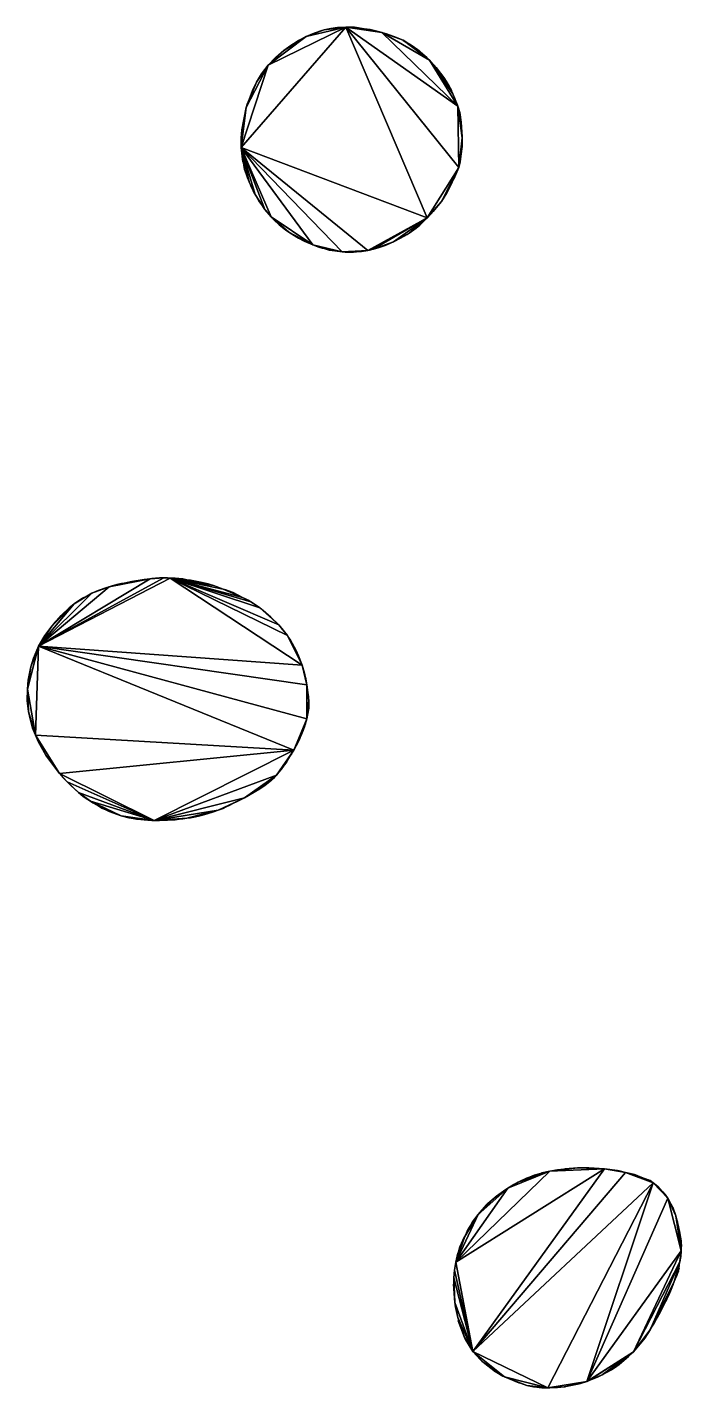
# Model space of a CAD drawing. Extents: x -81 to 87, y -75 to 76.
# Drawn here: x -81.2 to -14.9, y -74.7 to 63.1 of the extents above; entities that cross this region are included whole.
import ezdxf

# ---------------------------------------------------------------- set-up
doc = ezdxf.new("R2010")
doc.units = 0

msp = doc.modelspace()

# ---------------------------------------------------------------- linework, layer by layer
for points in [[(-48.93, 63.13, 130), (-56.81, 59.27, 130), (-59.53, 50.95, 130)], [(-40.71, 43.8, 130), (-48.93, 63.13, 130), (-59.53, 50.95, 130)], [(-48.93, 63.13, 130), (-52.94, 62.18, 130), (-56.81, 59.27, 130)], [(-52.94, 62.18, 130), (-55.22, 60.77, 130), (-56.81, 59.27, 130)], [(-52.94, 62.18, 130), (-54.24, 61.46, 130), (-55.22, 60.77, 130)], [(-52.94, 62.18, 130), (-53.72, 61.78, 130), (-54.24, 61.46, 130)], [(-48.93, 63.13, 130), (-51.12, 62.86, 130), (-52.94, 62.18, 130)], [(-51.12, 62.86, 130), (-52.15, 62.54, 130), (-52.94, 62.18, 130)], [(-52.15, 62.54, 130), (-52.53, 62.37, 130), (-52.94, 62.18, 130)], [(-51.12, 62.86, 130), (-51.35, 62.8, 130), (-52.15, 62.54, 130)], [(-48.93, 63.13, 130), (-49.79, 63.09, 130), (-51.12, 62.86, 130)], [(-49.79, 63.09, 130), (-50.47, 63, 130), (-51.12, 62.86, 130)], [(-48.93, 63.13, 130), (-49.74, 63.09, 130), (-49.79, 63.09, 130)], [(-48.11, 63.12, 130), (-48.26, 63.13, 130), (-48.93, 63.13, 130)], [(-45.29, 62.6, 130), (-48.11, 63.12, 130), (-48.93, 63.13, 130)], [(-37.59, 55.13, 130), (-45.29, 62.6, 130), (-48.93, 63.13, 130)], [(-37.5, 48.91, 130), (-37.59, 55.13, 130), (-48.93, 63.13, 130)], [(-40.71, 43.8, 130), (-37.5, 48.91, 130), (-48.93, 63.13, 130)], [(-47.09, 62.97, 130), (-48.04, 63.13, 130), (-48.11, 63.12, 130)], [(-45.29, 62.6, 130), (-47.09, 62.97, 130), (-48.11, 63.12, 130)], [(-45.29, 62.6, 130), (-46.47, 62.89, 130), (-47.09, 62.97, 130)], [(-45.29, 62.6, 130), (-45.65, 62.7, 130), (-46.47, 62.89, 130)], [(-44.54, 62.35, 130), (-44.81, 62.46, 130), (-45.29, 62.6, 130)], [(-43.13, 61.8, 130), (-44.54, 62.35, 130), (-45.29, 62.6, 130)], [(-40.47, 59.79, 130), (-43.13, 61.8, 130), (-45.29, 62.6, 130)], [(-37.59, 55.13, 130), (-40.47, 59.79, 130), (-45.29, 62.6, 130)], [(-43.13, 61.8, 130), (-43.97, 62.15, 130), (-44.54, 62.35, 130)], [(-55.22, 60.77, 130), (-56.03, 60.07, 130), (-56.81, 59.27, 130)], [(-55.22, 60.77, 130), (-55.28, 60.72, 130), (-56.03, 60.07, 130)], [(-54.24, 61.46, 130), (-54.5, 61.28, 130), (-55.22, 60.77, 130)], [(-41.63, 60.83, 130), (-43.12, 61.79, 130), (-43.13, 61.8, 130)], [(-40.47, 59.79, 130), (-41.63, 60.83, 130), (-43.13, 61.8, 130)], [(-41.63, 60.83, 130), (-42.31, 61.32, 130), (-43.12, 61.79, 130)], [(-40.88, 60.21, 130), (-41.5, 60.74, 130), (-41.63, 60.83, 130)], [(-40.47, 59.79, 130), (-40.88, 60.21, 130), (-41.63, 60.83, 130)], [(-40.88, 60.21, 130), (-41.44, 60.7, 130), (-41.5, 60.74, 130)], [(-56.03, 60.07, 130), (-56.05, 60.05, 130), (-56.81, 59.27, 130)], [(-40.73, 60.06, 130), (-40.76, 60.1, 130), (-40.88, 60.21, 130)], [(-40.47, 59.79, 130), (-40.73, 60.06, 130), (-40.88, 60.21, 130)], [(-40.47, 59.79, 130), (-40.63, 59.96, 130), (-40.73, 60.06, 130)], [(-39.78, 59.05, 130), (-39.99, 59.3, 130), (-40.47, 59.79, 130)], [(-39, 58.02, 130), (-39.78, 59.05, 130), (-40.47, 59.79, 130)], [(-38.51, 57.22, 130), (-39, 58.02, 130), (-40.47, 59.79, 130)], [(-38.09, 56.39, 130), (-38.51, 57.22, 130), (-40.47, 59.79, 130)], [(-37.59, 55.13, 130), (-38.09, 56.39, 130), (-40.47, 59.79, 130)], [(-56.81, 59.27, 130), (-59.02, 54.99, 130), (-59.53, 50.95, 130)], [(-56.81, 59.27, 130), (-58, 57.55, 130), (-59.02, 54.99, 130)], [(-56.81, 59.27, 130), (-57.49, 58.39, 130), (-58, 57.55, 130)], [(-57.49, 58.39, 130), (-57.58, 58.25, 130), (-58, 57.55, 130)], [(-56.81, 59.27, 130), (-56.91, 59.16, 130), (-57.49, 58.39, 130)], [(-39, 58.02, 130), (-39.23, 58.35, 130), (-39.78, 59.05, 130)], [(-38.61, 57.4, 130), (-38.66, 57.49, 130), (-39, 58.02, 130)], [(-38.51, 57.22, 130), (-38.61, 57.4, 130), (-39, 58.02, 130)], [(-58, 57.55, 130), (-58.92, 55.34, 130), (-59.02, 54.99, 130)], [(-58, 57.55, 130), (-58.36, 56.84, 130), (-58.92, 55.34, 130)], [(-38.24, 56.74, 130), (-38.31, 56.89, 130), (-38.51, 57.22, 130)], [(-38.09, 56.39, 130), (-38.24, 56.74, 130), (-38.51, 57.22, 130)], [(-58.92, 55.34, 130), (-58.98, 55.13, 130), (-59.02, 54.99, 130)], [(-37.63, 55.24, 130), (-37.85, 55.88, 130), (-38.09, 56.39, 130)], [(-37.59, 55.13, 130), (-37.63, 55.24, 130), (-38.09, 56.39, 130)], [(-59.02, 54.99, 130), (-59.47, 52.73, 130), (-59.55, 51.88, 130)], [(-59.02, 54.99, 130), (-59.55, 51.88, 130), (-59.53, 50.95, 130)], [(-59.02, 54.99, 130), (-59.32, 53.61, 130), (-59.47, 52.73, 130)], [(-37.4, 54.48, 130), (-37.58, 55.09, 130), (-37.59, 55.13, 130)], [(-37.24, 53.52, 130), (-37.4, 54.48, 130), (-37.59, 55.13, 130)], [(-37.13, 51.92, 130), (-37.24, 53.52, 130), (-37.59, 55.13, 130)], [(-37.5, 48.91, 130), (-37.13, 51.92, 130), (-37.59, 55.13, 130)], [(-37.24, 53.52, 130), (-37.29, 53.85, 130), (-37.4, 54.48, 130)], [(-59.47, 52.73, 130), (-59.48, 52.59, 130), (-59.55, 51.88, 130)], [(-37.14, 52.01, 130), (-37.2, 53.26, 130), (-37.24, 53.52, 130)], [(-37.13, 51.92, 130), (-37.14, 52.01, 130), (-37.24, 53.52, 130)], [(-59.55, 51.88, 130), (-59.55, 51.16, 130), (-59.54, 51.11, 130)], [(-59.55, 51.88, 130), (-59.54, 51.11, 130), (-59.53, 50.95, 130)], [(-37.5, 48.91, 130), (-37.28, 50.05, 130), (-37.13, 51.92, 130)], [(-37.28, 50.05, 130), (-37.16, 51.04, 130), (-37.13, 51.92, 130)], [(-37.28, 50.05, 130), (-37.2, 50.52, 130), (-37.16, 51.04, 130)], [(-37.16, 51.04, 130), (-37.14, 51.26, 130), (-37.13, 51.92, 130)], [(-37.13, 51.92, 130), (-37.13, 51.93, 130), (-37.14, 52.01, 130)], [(-59.53, 50.95, 130), (-59.5, 50.31, 130), (-59.38, 49.5, 130)], [(-59.53, 50.95, 130), (-59.38, 49.5, 130), (-59.19, 48.7, 130)], [(-59.53, 50.95, 130), (-59.19, 48.7, 130), (-58.74, 47.45, 130)], [(-59.53, 50.95, 130), (-58.74, 47.45, 130), (-58.12, 46.17, 130)], [(-59.53, 50.95, 130), (-58.12, 46.17, 130), (-57.15, 44.67, 130)], [(-59.53, 50.95, 130), (-57.15, 44.67, 130), (-56.51, 43.93, 130)], [(-46.71, 40.52, 130), (-40.71, 43.8, 130), (-59.53, 50.95, 130)], [(-59.53, 50.95, 130), (-56.51, 43.93, 130), (-52.29, 41.07, 130)], [(-49.29, 40.36, 130), (-46.71, 40.52, 130), (-59.53, 50.95, 130)], [(-59.53, 50.95, 130), (-52.29, 41.07, 130), (-49.29, 40.36, 130)], [(-37.5, 48.91, 130), (-37.36, 49.5, 130), (-37.28, 50.05, 130)], [(-37.36, 49.5, 130), (-37.31, 49.79, 130), (-37.28, 50.05, 130)], [(-59.19, 48.7, 130), (-58.94, 47.89, 130), (-58.74, 47.45, 130)], [(-40.71, 43.8, 130), (-39.25, 45.48, 130), (-37.5, 48.91, 130)], [(-39.25, 45.48, 130), (-38.69, 46.35, 130), (-37.5, 48.91, 130)], [(-38.69, 46.35, 130), (-38.33, 47.07, 130), (-37.5, 48.91, 130)], [(-38.33, 47.07, 130), (-37.99, 47.72, 130), (-37.5, 48.91, 130)], [(-37.99, 47.72, 130), (-37.91, 47.89, 130), (-37.5, 48.91, 130)], [(-37.5, 48.91, 130), (-37.39, 49.36, 130), (-37.36, 49.5, 130)], [(-58.74, 47.45, 130), (-58.6, 47.1, 130), (-58.18, 46.26, 130)], [(-58.74, 47.45, 130), (-58.18, 46.26, 130), (-58.12, 46.17, 130)], [(-38.69, 46.35, 130), (-38.66, 46.4, 130), (-38.33, 47.07, 130)], [(-58.12, 46.17, 130), (-57.7, 45.45, 130), (-57.21, 44.76, 130)], [(-58.12, 46.17, 130), (-57.21, 44.76, 130), (-57.15, 44.67, 130)], [(-39.25, 45.48, 130), (-38.81, 46.14, 130), (-38.69, 46.35, 130)], [(-57.15, 44.67, 130), (-57.12, 44.64, 130), (-57.04, 44.55, 130)], [(-57.15, 44.67, 130), (-57.04, 44.55, 130), (-56.51, 43.93, 130)], [(-57.04, 44.55, 130), (-56.71, 44.14, 130), (-56.51, 43.93, 130)], [(-40.71, 43.8, 130), (-40.08, 44.45, 130), (-39.25, 45.48, 130)], [(-40.71, 43.8, 130), (-40.3, 44.21, 130), (-40.08, 44.45, 130)], [(-40.08, 44.45, 130), (-39.61, 45.02, 130), (-39.25, 45.48, 130)], [(-56.51, 43.93, 130), (-56.19, 43.57, 130), (-55.69, 43.11, 130)], [(-56.51, 43.93, 130), (-55.69, 43.11, 130), (-54.7, 42.35, 130)], [(-56.51, 43.93, 130), (-54.7, 42.35, 130), (-52.29, 41.07, 130)], [(-55.69, 43.11, 130), (-55.01, 42.56, 130), (-54.7, 42.35, 130)], [(-46.71, 40.52, 130), (-46.17, 40.63, 130), (-40.71, 43.8, 130)], [(-46.17, 40.63, 130), (-44.09, 41.39, 130), (-40.71, 43.8, 130)], [(-44.09, 41.39, 130), (-42.52, 42.25, 130), (-40.71, 43.8, 130)], [(-42.52, 42.25, 130), (-41.45, 43.07, 130), (-40.71, 43.8, 130)], [(-42.52, 42.25, 130), (-41.82, 42.77, 130), (-41.45, 43.07, 130)], [(-41.45, 43.07, 130), (-41.05, 43.43, 130), (-40.71, 43.8, 130)], [(-54.7, 42.35, 130), (-53.91, 41.85, 130), (-53.74, 41.75, 130)], [(-54.7, 42.35, 130), (-53.74, 41.75, 130), (-52.29, 41.07, 130)], [(-53.74, 41.75, 130), (-53.16, 41.44, 130), (-52.29, 41.07, 130)], [(-46.17, 40.63, 130), (-45.65, 40.79, 130), (-44.09, 41.39, 130)], [(-45.65, 40.79, 130), (-44.96, 41.01, 130), (-44.09, 41.39, 130)], [(-44.96, 41.01, 130), (-44.33, 41.28, 130), (-44.09, 41.39, 130)], [(-44.09, 41.39, 130), (-42.73, 42.13, 130), (-42.52, 42.25, 130)], [(-44.09, 41.39, 130), (-43.38, 41.75, 130), (-42.73, 42.13, 130)], [(-42.73, 42.13, 130), (-42.63, 42.19, 130), (-42.52, 42.25, 130)], [(-52.29, 41.07, 130), (-51.68, 40.85, 130), (-51.34, 40.75, 130)], [(-52.29, 41.07, 130), (-51.34, 40.75, 130), (-51.14, 40.7, 130)], [(-52.29, 41.07, 130), (-51.14, 40.7, 130), (-50.05, 40.46, 130)], [(-52.29, 41.07, 130), (-50.05, 40.46, 130), (-49.29, 40.36, 130)], [(-51.14, 40.7, 130), (-50.61, 40.55, 130), (-50.05, 40.46, 130)], [(-50.05, 40.46, 130), (-49.8, 40.42, 130), (-49.29, 40.36, 130)], [(-49.29, 40.36, 130), (-48.17, 40.33, 130), (-46.71, 40.52, 130)], [(-49.29, 40.36, 130), (-48.99, 40.34, 130), (-48.17, 40.33, 130)], [(-48.17, 40.33, 130), (-47.87, 40.37, 130), (-46.71, 40.52, 130)], [(-47.87, 40.37, 130), (-47.36, 40.39, 130), (-46.71, 40.52, 130)], [(-46.71, 40.52, 130), (-46.55, 40.54, 130), (-46.17, 40.63, 130)], [(-46.55, 40.54, 130), (-46.46, 40.56, 130), (-46.17, 40.63, 130)], [(-46.17, 40.63, 130), (-45.89, 40.7, 130), (-45.65, 40.79, 130)], [(-67.37, 7.32, 130), (-68.75, 7.24, 130), (-80.09, 0.41, 130)], [(-66.72, 7.31, 130), (-67.37, 7.32, 130), (-80.09, 0.41, 130)], [(-66.72, 7.31, 130), (-80.09, 0.41, 130), (-53.36, -1.5, 130)], [(-68.75, 7.24, 130), (-72.9, 6.43, 130), (-80.09, 0.41, 130)], [(-68.75, 7.24, 130), (-71.41, 6.8, 130), (-72.9, 6.43, 130)], [(-68.75, 7.24, 130), (-69.36, 7.17, 130), (-71.41, 6.8, 130)], [(-69.36, 7.17, 130), (-70.63, 6.97, 130), (-71.41, 6.8, 130)], [(-67.8, 7.32, 130), (-68.22, 7.29, 130), (-68.75, 7.24, 130)], [(-67.37, 7.32, 130), (-67.8, 7.32, 130), (-68.75, 7.24, 130)], [(-68.22, 7.29, 130), (-68.58, 7.26, 130), (-68.75, 7.24, 130)], [(-66.72, 7.31, 130), (-67.02, 7.34, 130), (-67.37, 7.32, 130)], [(-65.45, 7.24, 130), (-66.23, 7.31, 130), (-66.72, 7.31, 130)], [(-65.03, 7.15, 130), (-65.45, 7.24, 130), (-66.72, 7.31, 130)], [(-63.66, 6.9, 130), (-65.03, 7.15, 130), (-66.72, 7.31, 130)], [(-66.72, 7.31, 130), (-53.36, -1.5, 130), (-54.85, 1.48, 130)], [(-66.72, 7.31, 130), (-54.85, 1.48, 130), (-55.74, 2.56, 130)], [(-62.36, 6.55, 130), (-63.66, 6.9, 130), (-66.72, 7.31, 130)], [(-61.35, 6.2, 130), (-62.36, 6.55, 130), (-66.72, 7.31, 130)], [(-66.72, 7.31, 130), (-55.74, 2.56, 130), (-57.65, 4.3, 130)], [(-66.72, 7.31, 130), (-57.65, 4.3, 130), (-58.57, 4.9, 130)], [(-59.41, 5.35, 130), (-61.35, 6.2, 130), (-66.72, 7.31, 130)], [(-58.57, 4.9, 130), (-59.41, 5.35, 130), (-66.72, 7.31, 130)], [(-63.66, 6.9, 130), (-64.67, 7.11, 130), (-65.03, 7.15, 130)], [(-62.77, 6.71, 130), (-62.88, 6.73, 130), (-63.66, 6.9, 130)], [(-62.36, 6.55, 130), (-62.77, 6.71, 130), (-63.66, 6.9, 130)], [(-72.9, 6.43, 130), (-74.66, 5.77, 130), (-80.09, 0.41, 130)], [(-74.66, 5.77, 130), (-76.47, 4.69, 130), (-80.09, 0.41, 130)], [(-74.66, 5.77, 130), (-75.19, 5.48, 130), (-76.47, 4.69, 130)], [(-74.66, 5.77, 130), (-74.83, 5.68, 130), (-75.19, 5.48, 130)], [(-72.9, 6.43, 130), (-74.04, 6.04, 130), (-74.66, 5.77, 130)], [(-74.04, 6.04, 130), (-74.48, 5.85, 130), (-74.66, 5.77, 130)], [(-72.9, 6.43, 130), (-73.26, 6.32, 130), (-74.04, 6.04, 130)], [(-71.41, 6.8, 130), (-72.13, 6.65, 130), (-72.9, 6.43, 130)], [(-72.13, 6.65, 130), (-72.72, 6.49, 130), (-72.9, 6.43, 130)], [(-71.41, 6.8, 130), (-71.67, 6.76, 130), (-72.13, 6.65, 130)], [(-60.36, 5.85, 130), (-61.08, 6.11, 130), (-61.35, 6.2, 130)], [(-59.41, 5.35, 130), (-60.36, 5.85, 130), (-61.35, 6.2, 130)], [(-76.47, 4.69, 130), (-78.74, 2.44, 130), (-80.09, 0.41, 130)], [(-76.47, 4.69, 130), (-77.77, 3.53, 130), (-78.74, 2.44, 130)], [(-76.47, 4.69, 130), (-76.96, 4.3, 130), (-77.77, 3.53, 130)], [(-75.19, 5.48, 130), (-75.61, 5.26, 130), (-76.47, 4.69, 130)], [(-75.61, 5.26, 130), (-75.96, 5.05, 130), (-76.47, 4.69, 130)], [(-58.57, 4.9, 130), (-59.05, 5.18, 130), (-59.41, 5.35, 130)], [(-58.57, 4.9, 130), (-58.84, 5.07, 130), (-59.05, 5.18, 130)], [(-57.65, 4.3, 130), (-58.08, 4.61, 130), (-58.57, 4.9, 130)], [(-57.65, 4.3, 130), (-57.77, 4.4, 130), (-58.08, 4.61, 130)], [(-55.74, 2.56, 130), (-57.3, 4.02, 130), (-57.65, 4.3, 130)], [(-77.77, 3.53, 130), (-78.46, 2.8, 130), (-78.74, 2.44, 130)], [(-55.74, 2.56, 130), (-56.52, 3.34, 130), (-57.3, 4.02, 130)], [(-78.74, 2.44, 130), (-79.43, 1.49, 130), (-80.09, 0.41, 130)], [(-79.43, 1.49, 130), (-79.67, 1.14, 130), (-80.09, 0.41, 130)], [(-78.74, 2.44, 130), (-79.12, 1.94, 130), (-79.43, 1.49, 130)], [(-54.85, 1.48, 130), (-55.35, 2.09, 130), (-55.74, 2.56, 130)], [(-54.85, 1.48, 130), (-54.99, 1.68, 130), (-55.35, 2.09, 130)], [(-53.36, -1.5, 130), (-54.62, 1.17, 130), (-54.85, 1.48, 130)], [(-80.09, 0.41, 130), (-80.86, -1.68, 130), (-81.18, -3.94, 130)], [(-80.09, 0.41, 130), (-81.18, -3.94, 130), (-80.39, -8.61, 130)], [(-80.09, 0.41, 130), (-80.59, -0.82, 130), (-80.86, -1.68, 130)], [(-80.09, 0.41, 130), (-80.43, -0.39, 130), (-80.59, -0.82, 130)], [(-80.09, 0.41, 130), (-80.39, -8.61, 130), (-54.21, -10.11, 130)], [(-80.09, 0.41, 130), (-54.21, -10.11, 130), (-52.89, -6.95, 130)], [(-80.09, 0.41, 130), (-52.89, -6.95, 130), (-52.89, -3.52, 130)], [(-80.09, 0.41, 130), (-52.89, -3.52, 130), (-53.36, -1.5, 130)], [(-53.94, -0.11, 130), (-54.16, 0.35, 130), (-54.62, 1.17, 130)], [(-53.36, -1.5, 130), (-53.94, -0.11, 130), (-54.62, 1.17, 130)], [(-80.59, -0.82, 130), (-80.71, -1.17, 130), (-80.86, -1.68, 130)], [(-53.36, -1.5, 130), (-53.79, -0.39, 130), (-53.94, -0.11, 130)], [(-53.36, -1.5, 130), (-53.66, -0.7, 130), (-53.79, -0.39, 130)], [(-80.86, -1.68, 130), (-81.11, -3.03, 130), (-81.18, -3.94, 130)], [(-80.86, -1.68, 130), (-81.01, -2.39, 130), (-81.11, -3.03, 130)], [(-53.14, -2.33, 130), (-53.23, -1.91, 130), (-53.36, -1.5, 130)], [(-52.89, -3.52, 130), (-53.14, -2.33, 130), (-53.36, -1.5, 130)], [(-52.89, -3.52, 130), (-53.02, -2.73, 130), (-53.14, -2.33, 130)], [(-52.89, -3.52, 130), (-52.99, -2.92, 130), (-53.02, -2.73, 130)], [(-81.18, -3.94, 130), (-81.21, -4.7, 130), (-81.22, -5.08, 130)], [(-81.18, -3.94, 130), (-81.22, -5.08, 130), (-81.08, -6.21, 130)], [(-81.11, -3.03, 130), (-81.17, -3.52, 130), (-81.18, -3.94, 130)], [(-81.18, -3.94, 130), (-81.08, -6.21, 130), (-80.39, -8.61, 130)], [(-52.68, -5.08, 130), (-52.84, -3.79, 130), (-52.89, -3.52, 130)], [(-52.89, -6.95, 130), (-52.68, -5.08, 130), (-52.89, -3.52, 130)], [(-52.68, -5.08, 130), (-52.7, -4.7, 130), (-52.84, -3.79, 130)], [(-81.22, -5.08, 130), (-81.19, -5.45, 130), (-81.08, -6.21, 130)], [(-52.89, -6.95, 130), (-52.7, -5.86, 130), (-52.68, -5.08, 130)], [(-52.7, -5.86, 130), (-52.67, -5.45, 130), (-52.68, -5.08, 130)], [(-81.08, -6.21, 130), (-81.02, -6.64, 130), (-80.68, -7.9, 130)], [(-81.08, -6.21, 130), (-80.68, -7.9, 130), (-80.39, -8.61, 130)], [(-52.89, -6.95, 130), (-52.81, -6.64, 130), (-52.7, -5.86, 130)], [(-80.68, -7.9, 130), (-80.57, -8.2, 130), (-80.39, -8.61, 130)], [(-54.21, -10.11, 130), (-53.13, -7.76, 130), (-52.89, -6.95, 130)], [(-54.21, -10.11, 130), (-53.44, -8.55, 130), (-53.13, -7.76, 130)], [(-53.44, -8.55, 130), (-53.27, -8.19, 130), (-53.13, -7.76, 130)], [(-53.13, -7.76, 130), (-53, -7.42, 130), (-52.89, -6.95, 130)], [(-80.39, -8.61, 130), (-80.25, -8.98, 130), (-80.08, -9.31, 130)], [(-80.39, -8.61, 130), (-80.08, -9.31, 130), (-79.32, -10.63, 130)], [(-80.39, -8.61, 130), (-79.32, -10.63, 130), (-77.94, -12.49, 130)], [(-80.39, -8.61, 130), (-77.94, -12.49, 130), (-54.21, -10.11, 130)], [(-80.08, -9.31, 130), (-79.72, -9.96, 130), (-79.32, -10.63, 130)], [(-54.21, -10.11, 130), (-53.61, -8.98, 130), (-53.44, -8.55, 130)], [(-54.21, -10.11, 130), (-53.76, -9.31, 130), (-53.61, -8.98, 130)], [(-54.21, -10.11, 130), (-54.01, -9.76, 130), (-53.76, -9.31, 130)], [(-79.32, -10.63, 130), (-78.86, -11.3, 130), (-78.34, -11.95, 130)], [(-79.32, -10.63, 130), (-78.34, -11.95, 130), (-77.94, -12.49, 130)], [(-77.94, -12.49, 130), (-68.37, -17.24, 130), (-54.21, -10.11, 130)], [(-68.37, -17.24, 130), (-55.97, -12.65, 130), (-54.21, -10.11, 130)], [(-55.97, -12.65, 130), (-54.41, -10.47, 130), (-54.21, -10.11, 130)], [(-55.97, -12.65, 130), (-54.9, -11.3, 130), (-54.41, -10.47, 130)], [(-78.34, -11.95, 130), (-78.26, -12.07, 130), (-77.94, -12.49, 130)], [(-55.97, -12.65, 130), (-55.47, -12.1, 130), (-54.9, -11.3, 130)], [(-77.94, -12.49, 130), (-77.91, -12.52, 130), (-77.17, -13.32, 130)], [(-77.94, -12.49, 130), (-77.17, -13.32, 130), (-68.37, -17.24, 130)], [(-77.91, -12.52, 130), (-77.6, -12.89, 130), (-77.17, -13.32, 130)], [(-77.17, -13.32, 130), (-76.84, -13.67, 130), (-76.01, -14.43, 130)], [(-77.17, -13.32, 130), (-76.01, -14.43, 130), (-68.37, -17.24, 130)], [(-76.84, -13.67, 130), (-76.37, -14.11, 130), (-76.01, -14.43, 130)], [(-68.37, -17.24, 130), (-59.21, -14.96, 130), (-55.97, -12.65, 130)], [(-59.21, -14.96, 130), (-57.11, -13.66, 130), (-55.97, -12.65, 130)], [(-59.21, -14.96, 130), (-57.65, -14.04, 130), (-57.11, -13.66, 130)], [(-57.65, -14.04, 130), (-57.3, -13.81, 130), (-57.11, -13.66, 130)], [(-57.11, -13.66, 130), (-56.17, -12.88, 130), (-55.97, -12.65, 130)], [(-57.11, -13.66, 130), (-56.48, -13.15, 130), (-56.17, -12.88, 130)], [(-76.01, -14.43, 130), (-75.6, -14.77, 130), (-74.82, -15.29, 130)], [(-76.01, -14.43, 130), (-74.82, -15.29, 130), (-68.37, -17.24, 130)], [(-75.6, -14.77, 130), (-75.25, -15.03, 130), (-74.82, -15.29, 130)], [(-68.37, -17.24, 130), (-61.88, -16.19, 130), (-59.21, -14.96, 130)], [(-61.88, -16.19, 130), (-60.31, -15.51, 130), (-59.21, -14.96, 130)], [(-60.31, -15.51, 130), (-59.96, -15.34, 130), (-59.21, -14.96, 130)], [(-59.21, -14.96, 130), (-58.86, -14.76, 130), (-57.65, -14.04, 130)], [(-74.82, -15.29, 130), (-74.62, -15.42, 130), (-74.56, -15.45, 130)], [(-74.82, -15.29, 130), (-74.56, -15.45, 130), (-71.69, -16.79, 130)], [(-74.82, -15.29, 130), (-71.69, -16.79, 130), (-68.37, -17.24, 130)], [(-74.56, -15.45, 130), (-74.08, -15.74, 130), (-73.26, -16.18, 130)], [(-74.56, -15.45, 130), (-73.26, -16.18, 130), (-71.69, -16.79, 130)], [(-74.08, -15.74, 130), (-73.67, -16, 130), (-73.26, -16.18, 130)], [(-73.26, -16.18, 130), (-72.9, -16.33, 130), (-71.71, -16.78, 130)], [(-73.26, -16.18, 130), (-71.71, -16.78, 130), (-71.69, -16.79, 130)], [(-68.37, -17.24, 130), (-65.03, -17.03, 130), (-61.88, -16.19, 130)], [(-65.03, -17.03, 130), (-63.45, -16.7, 130), (-61.88, -16.19, 130)], [(-63.45, -16.7, 130), (-62.9, -16.54, 130), (-61.88, -16.19, 130)], [(-63.45, -16.7, 130), (-63.11, -16.62, 130), (-62.9, -16.54, 130)], [(-62.9, -16.54, 130), (-62.33, -16.38, 130), (-61.88, -16.19, 130)], [(-61.88, -16.19, 130), (-60.98, -15.83, 130), (-60.31, -15.51, 130)], [(-61.88, -16.19, 130), (-61.38, -16.02, 130), (-60.98, -15.83, 130)], [(-61.88, -16.19, 130), (-61.52, -16.07, 130), (-61.38, -16.02, 130)], [(-60.98, -15.83, 130), (-60.77, -15.74, 130), (-60.31, -15.51, 130)], [(-71.71, -16.78, 130), (-71.71, -16.79, 130), (-71.7, -16.79, 130)], [(-71.71, -16.78, 130), (-71.7, -16.79, 130), (-71.69, -16.79, 130)], [(-71.69, -16.79, 130), (-71.68, -16.79, 130), (-70.93, -16.98, 130)], [(-71.69, -16.79, 130), (-70.93, -16.98, 130), (-70.49, -17.04, 130)], [(-71.69, -16.79, 130), (-70.49, -17.04, 130), (-69.71, -17.14, 130)], [(-71.69, -16.79, 130), (-69.71, -17.14, 130), (-68.37, -17.24, 130)], [(-70.49, -17.04, 130), (-70.14, -17.11, 130), (-69.71, -17.14, 130)], [(-69.71, -17.14, 130), (-69.36, -17.2, 130), (-69, -17.22, 130)], [(-69.71, -17.14, 130), (-69, -17.22, 130), (-68.37, -17.24, 130)], [(-69, -17.22, 130), (-68.58, -17.24, 130), (-68.37, -17.24, 130)], [(-68.37, -17.24, 130), (-66.59, -17.19, 130), (-65.03, -17.03, 130)], [(-68.37, -17.24, 130), (-67.37, -17.23, 130), (-66.59, -17.19, 130)], [(-68.37, -17.24, 130), (-67.8, -17.25, 130), (-67.37, -17.23, 130)], [(-67.37, -17.23, 130), (-67.02, -17.23, 130), (-66.59, -17.19, 130)], [(-66.59, -17.19, 130), (-65.81, -17.13, 130), (-65.03, -17.03, 130)], [(-66.59, -17.19, 130), (-66.23, -17.17, 130), (-65.81, -17.13, 130)], [(-65.81, -17.13, 130), (-65.45, -17.09, 130), (-65.03, -17.03, 130)], [(-65.03, -17.03, 130), (-64.33, -16.92, 130), (-63.45, -16.7, 130)], [(-65.03, -17.03, 130), (-64.67, -16.98, 130), (-64.33, -16.92, 130)], [(-64.33, -16.92, 130), (-63.88, -16.83, 130), (-63.45, -16.7, 130)], [(-37.79, -62.02, 130), (-36.06, -71.06, 130), (-22.74, -52.56, 130)], [(-37.79, -62.02, 130), (-22.74, -52.56, 130), (-28.28, -52.77, 130)], [(-37.79, -62.02, 130), (-28.28, -52.77, 130), (-32.51, -54.5, 130)], [(-36.06, -71.06, 130), (-20.61, -52.92, 130), (-22.74, -52.56, 130)], [(-36.06, -71.06, 130), (-17.78, -53.98, 130), (-20.61, -52.92, 130)], [(-28.28, -52.77, 130), (-31.47, -53.91, 130), (-32.51, -54.5, 130)], [(-28.28, -52.77, 130), (-30.32, -53.39, 130), (-31.47, -53.91, 130)], [(-30.32, -53.39, 130), (-31.41, -53.87, 130), (-31.47, -53.91, 130)], [(-30.32, -53.39, 130), (-30.63, -53.5, 130), (-31.41, -53.87, 130)], [(-28.28, -52.77, 130), (-29.21, -53.01, 130), (-30.32, -53.39, 130)], [(-29.21, -53.01, 130), (-29.86, -53.2, 130), (-30.32, -53.39, 130)], [(-28.28, -52.77, 130), (-29.06, -52.96, 130), (-29.21, -53.01, 130)], [(-25.46, -52.46, 130), (-26.83, -52.57, 130), (-28.28, -52.77, 130)], [(-22.74, -52.56, 130), (-25.46, -52.46, 130), (-28.28, -52.77, 130)], [(-26.83, -52.57, 130), (-27.5, -52.64, 130), (-28.28, -52.77, 130)], [(-25.46, -52.46, 130), (-26.72, -52.55, 130), (-26.83, -52.57, 130)], [(-24.32, -52.46, 130), (-24.9, -52.45, 130), (-25.46, -52.46, 130)], [(-22.74, -52.56, 130), (-24.32, -52.46, 130), (-25.46, -52.46, 130)], [(-22.74, -52.56, 130), (-22.8, -52.55, 130), (-24.32, -52.46, 130)], [(-20.61, -52.92, 130), (-21.39, -52.73, 130), (-22.74, -52.56, 130)], [(-20.61, -52.92, 130), (-21.24, -52.76, 130), (-21.39, -52.73, 130)], [(-17.78, -53.98, 130), (-19.82, -53.08, 130), (-20.61, -52.92, 130)], [(-19.58, -53.17, 130), (-19.67, -53.12, 130), (-19.82, -53.08, 130)], [(-17.78, -53.98, 130), (-19.58, -53.17, 130), (-19.82, -53.08, 130)], [(-17.78, -53.98, 130), (-18.94, -53.43, 130), (-19.58, -53.17, 130)], [(-17.78, -53.98, 130), (-18.31, -53.66, 130), (-18.94, -53.43, 130)], [(-17.78, -53.98, 130), (-18.11, -53.74, 130), (-18.31, -53.66, 130)], [(-32.51, -54.5, 130), (-35.54, -57.16, 130), (-37.79, -62.02, 130)], [(-36.06, -71.06, 130), (-28.45, -74.73, 130), (-17.78, -53.98, 130)], [(-32.51, -54.5, 130), (-33.91, -55.52, 130), (-35.54, -57.16, 130)], [(-32.51, -54.5, 130), (-33.68, -55.32, 130), (-33.91, -55.52, 130)], [(-32.51, -54.5, 130), (-32.96, -54.8, 130), (-33.68, -55.32, 130)], [(-31.47, -53.91, 130), (-32.19, -54.31, 130), (-32.51, -54.5, 130)], [(-31.47, -53.91, 130), (-31.91, -54.14, 130), (-32.19, -54.31, 130)], [(-28.45, -74.73, 130), (-24.52, -74.08, 130), (-17.78, -53.98, 130)], [(-24.52, -74.08, 130), (-16.31, -55.51, 130), (-17.78, -53.98, 130)], [(-17.33, -54.34, 130), (-17.67, -54.05, 130), (-17.78, -53.98, 130)], [(-16.31, -55.51, 130), (-17.33, -54.34, 130), (-17.78, -53.98, 130)], [(-17.33, -54.34, 130), (-17.63, -54.08, 130), (-17.67, -54.05, 130)], [(-16.82, -54.88, 130), (-16.97, -54.72, 130), (-17.33, -54.34, 130)], [(-16.31, -55.51, 130), (-16.82, -54.88, 130), (-17.33, -54.34, 130)], [(-16.31, -55.51, 130), (-16.54, -55.14, 130), (-16.82, -54.88, 130)], [(-33.91, -55.52, 130), (-34.67, -56.21, 130), (-35.54, -57.16, 130)], [(-34.67, -56.21, 130), (-34.99, -56.52, 130), (-35.54, -57.16, 130)], [(-33.91, -55.52, 130), (-34.54, -56.07, 130), (-34.67, -56.21, 130)], [(-33.68, -55.32, 130), (-33.76, -55.39, 130), (-33.91, -55.52, 130)], [(-24.52, -74.08, 130), (-14.94, -60.87, 130), (-16.31, -55.51, 130)], [(-16.18, -55.76, 130), (-16.26, -55.61, 130), (-16.31, -55.51, 130)], [(-15.5, -57.32, 130), (-16.18, -55.76, 130), (-16.31, -55.51, 130)], [(-14.94, -60.87, 130), (-15.5, -57.32, 130), (-16.31, -55.51, 130)], [(-15.5, -57.32, 130), (-15.81, -56.44, 130), (-16.18, -55.76, 130)], [(-15.5, -57.32, 130), (-15.54, -57.18, 130), (-15.81, -56.44, 130)], [(-35.54, -57.16, 130), (-36.89, -59.4, 130), (-37.79, -62.02, 130)], [(-35.54, -57.16, 130), (-36.13, -58, 130), (-36.89, -59.4, 130)], [(-35.54, -57.16, 130), (-36.09, -57.93, 130), (-36.13, -58, 130)], [(-35.54, -57.16, 130), (-35.98, -57.78, 130), (-36.09, -57.93, 130)], [(-15.3, -58.11, 130), (-15.3, -57.96, 130), (-15.5, -57.32, 130)], [(-15.14, -58.89, 130), (-15.3, -58.11, 130), (-15.5, -57.32, 130)], [(-14.94, -60.87, 130), (-15.14, -58.89, 130), (-15.5, -57.32, 130)], [(-36.13, -58, 130), (-36.59, -58.74, 130), (-36.89, -59.4, 130)], [(-15.14, -58.89, 130), (-15.16, -58.74, 130), (-15.3, -58.11, 130)], [(-14.96, -59.86, 130), (-15.01, -59.52, 130), (-15.14, -58.89, 130)], [(-14.94, -60.87, 130), (-14.96, -59.86, 130), (-15.14, -58.89, 130)], [(-36.89, -59.4, 130), (-36.9, -59.41, 130), (-37.79, -62.02, 130)], [(-36.9, -59.41, 130), (-37.37, -60.45, 130), (-37.79, -62.02, 130)], [(-37.37, -60.45, 130), (-37.58, -61.09, 130), (-37.79, -62.02, 130)], [(-36.9, -59.41, 130), (-37.32, -60.31, 130), (-37.37, -60.45, 130)], [(-14.94, -60.87, 130), (-14.89, -60.31, 130), (-14.96, -59.86, 130)], [(-37.79, -62.02, 130), (-37.93, -62.65, 130), (-37.94, -62.8, 130)], [(-37.79, -62.02, 130), (-37.94, -62.8, 130), (-36.06, -71.06, 130)], [(-37.58, -61.09, 130), (-37.76, -61.87, 130), (-37.79, -62.02, 130)], [(-24.52, -74.08, 130), (-19.8, -71.08, 130), (-14.94, -60.87, 130)], [(-19.8, -71.08, 130), (-15.09, -61.98, 130), (-14.94, -60.87, 130)], [(-19.8, -71.08, 130), (-18.11, -68.87, 130), (-15.09, -61.98, 130)], [(-18.11, -68.87, 130), (-15.65, -63.98, 130), (-15.09, -61.98, 130)], [(-15.65, -63.98, 130), (-15.17, -62.65, 130), (-15.09, -61.98, 130)], [(-15.09, -61.98, 130), (-14.98, -61.42, 130), (-14.94, -60.87, 130)], [(-15.09, -61.98, 130), (-15.04, -61.78, 130), (-14.98, -61.42, 130)], [(-15.09, -61.98, 130), (-15.06, -61.87, 130), (-15.04, -61.78, 130)], [(-14.98, -61.42, 130), (-14.94, -61.09, 130), (-14.94, -60.87, 130)], [(-37.94, -62.8, 130), (-38, -63.44, 130), (-38, -63.58, 130)], [(-37.94, -62.8, 130), (-38, -63.58, 130), (-36.06, -71.06, 130)], [(-15.65, -63.98, 130), (-15.22, -62.9, 130), (-15.17, -62.65, 130)], [(-15.65, -63.98, 130), (-15.4, -63.44, 130), (-15.22, -62.9, 130)], [(-38, -63.58, 130), (-38.03, -64.22, 130), (-37.89, -66.08, 130)], [(-38.03, -64.22, 130), (-37.95, -65.63, 130), (-37.89, -66.08, 130)], [(-38, -63.58, 130), (-37.89, -66.08, 130), (-36.06, -71.06, 130)], [(-18.11, -68.87, 130), (-16.54, -66.01, 130), (-15.65, -63.98, 130)], [(-16.54, -66.01, 130), (-15.97, -64.77, 130), (-15.65, -63.98, 130)], [(-16.54, -66.01, 130), (-16.2, -65.34, 130), (-15.97, -64.77, 130)], [(-16.2, -65.34, 130), (-16.04, -65.01, 130), (-15.97, -64.77, 130)], [(-15.97, -64.77, 130), (-15.69, -64.07, 130), (-15.65, -63.98, 130)], [(-15.97, -64.77, 130), (-15.73, -64.22, 130), (-15.69, -64.07, 130)], [(-37.89, -66.08, 130), (-37.84, -66.4, 130), (-37.59, -67.62, 130)], [(-37.89, -66.08, 130), (-37.59, -67.62, 130), (-36.06, -71.06, 130)], [(-18.11, -68.87, 130), (-18.08, -68.82, 130), (-16.54, -66.01, 130)], [(-18.08, -68.82, 130), (-17.24, -67.37, 130), (-16.54, -66.01, 130)], [(-17.24, -67.37, 130), (-17.23, -67.35, 130), (-16.54, -66.01, 130)], [(-17.23, -67.35, 130), (-16.65, -66.24, 130), (-16.54, -66.01, 130)], [(-16.54, -66.01, 130), (-16.41, -65.78, 130), (-16.2, -65.34, 130)], [(-16.54, -66.01, 130), (-16.49, -65.91, 130), (-16.41, -65.78, 130)], [(-37.84, -66.4, 130), (-37.82, -66.59, 130), (-37.59, -67.62, 130)], [(-18.08, -68.82, 130), (-17.67, -68.18, 130), (-17.24, -67.37, 130)], [(-17.24, -67.37, 130), (-17.24, -67.36, 130), (-17.23, -67.35, 130)], [(-17.23, -67.35, 130), (-16.8, -66.57, 130), (-16.65, -66.24, 130)], [(-37.59, -67.62, 130), (-37.54, -67.94, 130), (-36.91, -69.65, 130)], [(-37.59, -67.62, 130), (-36.91, -69.65, 130), (-36.06, -71.06, 130)], [(-37.54, -67.94, 130), (-37.22, -68.91, 130), (-36.91, -69.65, 130)], [(-19.8, -71.08, 130), (-18.64, -69.7, 130), (-18.11, -68.87, 130)], [(-18.64, -69.7, 130), (-18.53, -69.55, 130), (-18.11, -68.87, 130)], [(-18.53, -69.55, 130), (-18.16, -68.97, 130), (-18.11, -68.87, 130)], [(-36.91, -69.65, 130), (-36.86, -69.75, 130), (-36.8, -69.84, 130)], [(-36.91, -69.65, 130), (-36.8, -69.84, 130), (-36.06, -71.06, 130)], [(-36.8, -69.84, 130), (-36.44, -70.48, 130), (-36.06, -71.06, 130)], [(-19.8, -71.08, 130), (-19.64, -70.93, 130), (-18.64, -69.7, 130)], [(-19.64, -70.93, 130), (-19.23, -70.48, 130), (-18.64, -69.7, 130)], [(-36.06, -71.06, 130), (-35.91, -71.24, 130), (-35.31, -71.88, 130)], [(-36.06, -71.06, 130), (-35.31, -71.88, 130), (-35.02, -72.13, 130)], [(-36.06, -71.06, 130), (-35.02, -72.13, 130), (-32.85, -73.63, 130)], [(-36.06, -71.06, 130), (-32.85, -73.63, 130), (-28.45, -74.73, 130)], [(-24.52, -74.08, 130), (-24.37, -74.04, 130), (-19.8, -71.08, 130)], [(-24.37, -74.04, 130), (-22.95, -73.41, 130), (-19.8, -71.08, 130)], [(-22.95, -73.41, 130), (-22.02, -72.91, 130), (-19.8, -71.08, 130)], [(-22.02, -72.91, 130), (-20.28, -71.58, 130), (-19.8, -71.08, 130)], [(-22.02, -72.91, 130), (-21.62, -72.64, 130), (-20.28, -71.58, 130)], [(-21.62, -72.64, 130), (-21.24, -72.36, 130), (-20.28, -71.58, 130)], [(-20.28, -71.58, 130), (-20.02, -71.31, 130), (-19.8, -71.08, 130)], [(-19.8, -71.08, 130), (-19.67, -70.96, 130), (-19.64, -70.93, 130)], [(-35.31, -71.88, 130), (-35.16, -72.03, 130), (-35.02, -72.13, 130)], [(-35.02, -72.13, 130), (-33.76, -73.11, 130), (-33.63, -73.19, 130)], [(-35.02, -72.13, 130), (-33.63, -73.19, 130), (-32.85, -73.63, 130)], [(-22.95, -73.41, 130), (-22.8, -73.33, 130), (-22.02, -72.91, 130)], [(-22.8, -73.33, 130), (-22.02, -72.91, 130), (-22.02, -72.91, 130)], [(-22.02, -72.91, 130), (-22.01, -72.91, 130), (-21.62, -72.64, 130)], [(-33.63, -73.19, 130), (-33.01, -73.55, 130), (-32.85, -73.63, 130)], [(-32.85, -73.63, 130), (-31.41, -74.24, 130), (-31.24, -74.28, 130)], [(-32.85, -73.63, 130), (-31.24, -74.28, 130), (-30.61, -74.49, 130)], [(-32.85, -73.63, 130), (-30.61, -74.49, 130), (-28.45, -74.73, 130)], [(-31.24, -74.28, 130), (-30.63, -74.48, 130), (-30.61, -74.49, 130)], [(-28.45, -74.73, 130), (-26.81, -74.64, 130), (-24.52, -74.08, 130)], [(-26.81, -74.64, 130), (-26.64, -74.62, 130), (-24.52, -74.08, 130)], [(-26.64, -74.62, 130), (-25.29, -74.34, 130), (-24.52, -74.08, 130)], [(-25.29, -74.34, 130), (-25.15, -74.31, 130), (-24.52, -74.08, 130)], [(-24.37, -74.04, 130), (-23.59, -73.74, 130), (-22.95, -73.41, 130)], [(-23.59, -73.74, 130), (-23.42, -73.67, 130), (-22.95, -73.41, 130)], [(-30.61, -74.49, 130), (-29.92, -74.63, 130), (-29.85, -74.64, 130)], [(-30.61, -74.49, 130), (-29.85, -74.64, 130), (-28.45, -74.73, 130)], [(-29.85, -74.64, 130), (-29.06, -74.73, 130), (-28.45, -74.73, 130)], [(-28.45, -74.73, 130), (-27.66, -74.71, 130), (-26.81, -74.64, 130)], [(-28.45, -74.73, 130), (-28.28, -74.73, 130), (-27.66, -74.71, 130)], [(-27.66, -74.71, 130), (-27.5, -74.7, 130), (-26.81, -74.64, 130)], [(-26.81, -74.64, 130), (-26.72, -74.63, 130), (-26.64, -74.62, 130)]]:
    msp.add_3dface(points)

doc.saveas('drawing.dxf')
